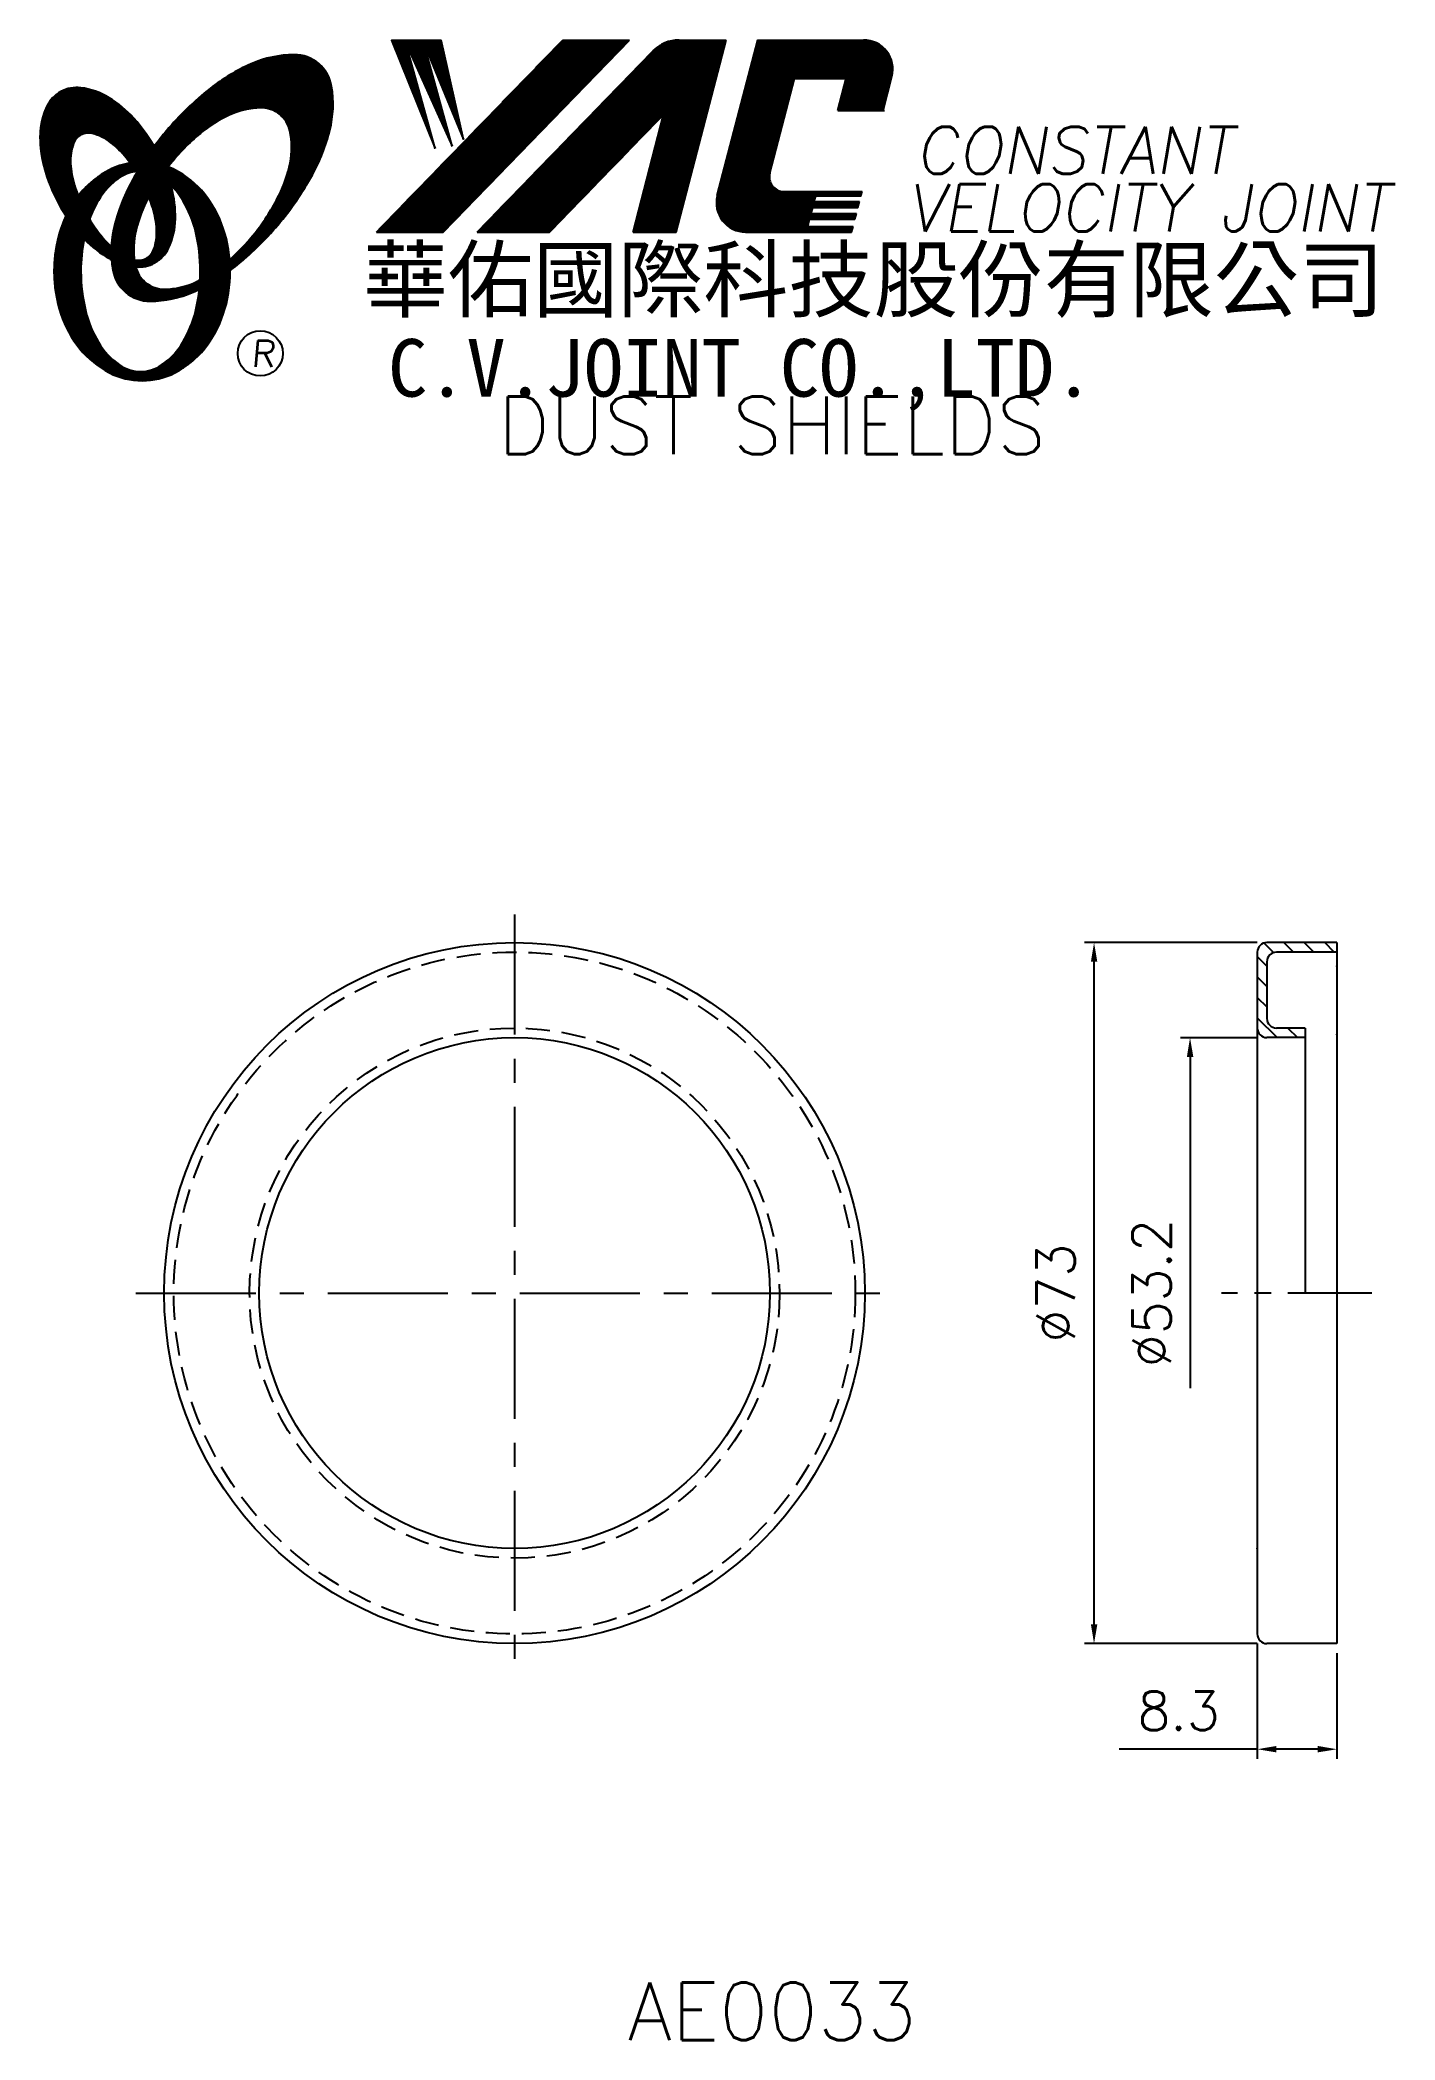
# Model space of a CAD drawing. Extents: x 582 to 723, y 330 to 538.
import ezdxf
from ezdxf.enums import TextEntityAlignment as Align

# ---------------------------------------------------------------- set-up
doc = ezdxf.new("R2010")
doc.units = 0
doc.header["$LTSCALE"] = 10
doc.header["$MEASUREMENT"] = 0
doc.linetypes.add('CENTER', pattern=[2, 1.25, -0.25, 0.25, -0.25])
doc.linetypes.add('HIDDEN', pattern=[0.375, 0.25, -0.125])
doc.layers.get('0').update_dxf_attribs({"linetype": 'CONTINUOUS'})
doc.layers.get('DEFPOINTS').update_dxf_attribs({"linetype": 'CONTINUOUS'})
doc.layers.add('4', color=7, linetype='CONTINUOUS')
doc.styles.add('CHINA', font='KAIU.TTF')
doc.styles.add('ITALICC', font='simplex.shx')
doc.dimstyles.new('STANDARD$0', dxfattribs={"dimtxt": 4, "dimasz": 2, "dimexe": 1, "dimexo": 1, "dimgap": 2, "dimtad": 1, "dimdec": 4, "dimzin": 10, "dimtxsty": 'ITALICC', "dimcen": 2, "dimclrd": 5, "dimclre": 5, "dimclrt": 18, "dimaunit": 1, "dimazin": 3, "dimtp": 0.1, "dimtfac": 0.7, "dimtdec": 4, "dimtmove": 0, "dimatfit": 3, "dimtolj": 1, "dimtzin": 10})
pattern_1 = [(45, (651.743905, 294.513619), (-0.00727476112, 0.00727476112), [])]
pattern_2 = [(45, (483.15336, 330.818028), (-0.00883883476, 0.00883883476), [])]

# ---------------------------------------------------------------- blocks, each defined once
blk = doc.blocks.new('*D4')
at = {"color": 5, "linetype": 'BYBLOCK'}
for p, q in [((709, 434.35), (701, 434.35)), ((702, 432.35), (702, 397.85))]:
    blk.add_line(p, q, dxfattribs=at)
blk.add_solid([(701.67, 432.35), (702.34, 432.35), (702, 434.35)], dxfattribs=at)
at = {"layer": 'DEFPOINTS', "color": 0, "linetype": 'BYBLOCK'}
for p in [(702, 434.35), (710, 434.35), (709, 381.15)]:
    blk.add_point(p, dxfattribs=at)
at = {"color": 18, "linetype": 'BYBLOCK', "insert": (698, 407.75), "char_height": 4, "attachment_point": 5, "rotation": 90, "style": 'ITALICC'}
blk.add_mtext('\\A1;∅53.2', dxfattribs=at)
blk = doc.blocks.new('*D5')
at = {"color": 5, "linetype": 'BYBLOCK'}
for p, q in [((709, 444.25), (691, 444.25)), ((692, 373.25), (692, 442.25)), ((709, 371.25), (691, 371.25))]:
    blk.add_line(p, q, dxfattribs=at)
for points in [[(691.67, 442.25), (692.34, 442.25), (692, 444.25)], [(691.67, 373.25), (692.34, 373.25), (692, 371.25)]]:
    blk.add_solid(points, dxfattribs=at)
at = {"layer": 'DEFPOINTS', "color": 0, "linetype": 'BYBLOCK'}
for p in [(692, 444.25), (710, 444.25), (710, 371.25)]:
    blk.add_point(p, dxfattribs=at)
at = {"color": 18, "linetype": 'BYBLOCK', "insert": (688, 407.75), "char_height": 4, "attachment_point": 5, "rotation": 90, "style": 'ITALICC'}
blk.add_mtext('\\A1;∅73', dxfattribs=at)
blk = doc.blocks.new('*D6')
at = {"color": 5, "linetype": 'BYBLOCK'}
for p, q in [((709, 371.25), (709, 359.25)), ((717.3, 370.25), (717.3, 359.25)), ((709, 360.25), (694.62, 360.25)), ((715.3, 360.25), (711, 360.25))]:
    blk.add_line(p, q, dxfattribs=at)
for points in [[(711, 360.59), (711, 359.92), (709, 360.25)], [(715.3, 360.59), (715.3, 359.92), (717.3, 360.25)]]:
    blk.add_solid(points, dxfattribs=at)
at = {"layer": 'DEFPOINTS', "color": 0, "linetype": 'BYBLOCK'}
for p in [(709, 372.25), (717.3, 371.25), (709, 360.25)]:
    blk.add_point(p, dxfattribs=at)
at = {"color": 18, "linetype": 'BYBLOCK', "insert": (700.81, 364.25), "char_height": 4, "attachment_point": 5, "style": 'ITALICC'}
blk.add_mtext('\\A1;8.3', dxfattribs=at)

msp = doc.modelspace()

# ---------------------------------------------------------------- hatches: boundary and pattern name
at = {"layer": '4', "linetype": 'CONTINUOUS'}
h = msp.add_hatch(dxfattribs=at)
h.set_pattern_fill('ANSI31', color=5, scale=0.1, style=0)
h.set_pattern_definition(pattern_2)
h.paths.add_polyline_path([(643.61207, 538.24901), (636.65476, 538.24901), (617.23815, 518.24525), (624.19546, 518.24525)])
h.paths.add_polyline_path([(647.15896, 530.48344), (643.97858, 518.24525), (648.45957, 518.24525), (653.658, 538.24901), (648.76128, 538.24901, 0.202785967), (646.0272, 537.09259), (627.73307, 518.24525), (635.27998, 518.24525)])
h.paths.add_polyline_path([(660.78606, 534.25059), (666.17978, 534.25059), (665.31076, 530.90658), (670.02758, 530.90658), (670.9443, 534.43414, 0.490800957), (667.9941, 538.24901), (656.95979, 538.24901), (652.75273, 522.06012, 0.490800957), (655.70293, 518.24525), (666.73725, 518.24525), (666.89169, 518.83956), (662.17487, 518.83956), (662.36824, 519.58365), (667.08506, 519.58365), (667.24362, 520.19379), (662.5268, 520.19379), (662.68804, 520.81425), (667.40486, 520.81425), (667.56104, 521.41525), (662.84422, 521.41525), (663.00102, 522.01862), (667.71785, 522.01862), (667.83458, 522.46782), (659.69483, 522.46782, -0.490800957), (658.21973, 524.37525)])
h = msp.add_hatch(dxfattribs=at)
h.set_pattern_fill('ANSI31', color=1, scale=0.1, style=0)
h.set_pattern_definition(pattern_2)
h.paths.add_polyline_path([(623.97013, 538.24901), (618.7928, 538.24901), (623.36356, 526.94527), (620.29763, 537.90325), (625.13237, 527.18093), (622.18436, 537.90325), (626.31157, 527.8879)])
h = msp.add_hatch(dxfattribs=at)
h.set_pattern_fill('ANSI31', color=5, scale=0.082305, style=0)
h.set_pattern_definition([(45, (483.15336, 330.818028), (-0.00727476112, 0.00727476112), [])])
h.paths.add_polyline_path([(605.18883, 531.18653, -0.172879177), (607.13031, 530.52797, -0.172879177), (608.2176, 528.78992, -0.104527385), (608.24538, 525.46172, -0.065680101), (607.07584, 522.05977, -0.051823203), (604.63543, 518.21738, -0.044272532), (601.96046, 515.39104, -0.020203161), (602.01404, 514.25313, 0.006517006), (602.41859, 514.5652, 0.049863361), (606.97202, 518.97826, 0.049863361), (610.56165, 524.20543, 0.063682799), (612.3827, 528.83277, 0.103597411), (612.572, 533.41675, 0.177892575), (611.22339, 535.78702, 0.177892575), (608.661, 536.72035, 0.103597411), (604.1732, 535.7673, 0.063682799), (599.91545, 533.19823, 0.049863361), (595.36203, 528.78517, 0.016070017), (594.09133, 527.17886, -0.007061632), (594.33861, 526.74183, -0.031648676), (595.2912, 524.70525, -0.008069351), (595.72311, 525.26956, -0.051823203), (598.90148, 528.52802, -0.065680101), (601.94341, 530.44837, -0.104527385)])
h.paths.add_polyline_path([(592.11316, 518.02521, -0.065680101), (593.28269, 521.42717, -0.006063428), (593.52663, 521.90218, 0.027613469), (592.7998, 523.49026, 0.017011252), (592.26638, 524.42523, 0.007829282), (591.77239, 523.558, 0.063682799), (589.95135, 518.93066, 0.103597411), (589.76205, 514.34669, 0.177892575), (591.11066, 511.97641, 0.177892575), (593.67305, 511.04308, 0.103597411), (598.16085, 511.99613, 0.008811776), (598.78781, 512.2862, 0.013922709), (598.86514, 513.25601, -0.009086703), (598.41513, 513.03857, -0.104527385), (595.16971, 512.30041, -0.172879177), (593.22823, 512.95897, -0.172879177), (592.14094, 514.69702, -0.104527385)])
h = msp.add_hatch(dxfattribs=at)
h.set_pattern_fill('ANSI31', color=3, scale=0.082305, style=0)
h.set_pattern_definition(pattern_1)
h.paths.add_polyline_path([(589.39233, 532.23737, 0.106488277), (586.45045, 533.27594, 0.158297415), (584.36025, 532.8809, 0.158297415), (582.90092, 531.33321, 0.106488277), (582.1901, 528.29544, 0.071723199), (582.60815, 524.98249, 0.058080454), (584.15313, 521.1671, 0.058080454), (586.53418, 517.80931, 0.071723199), (589.09942, 515.67156, 0.020895977), (589.63961, 515.36957, -0.030777155), (589.6237, 516.74578, -0.042059526), (588.52734, 517.90855, -0.04691039), (586.90818, 520.38969, -0.04691039), (585.7799, 523.12918, -0.060581117), (585.3778, 525.39125, -0.10187153), (585.68942, 527.47945, -0.185892489), (586.46951, 528.37109, -0.185892489), (587.64615, 528.50921, -0.10187153), (589.5438, 527.58367, -0.060581117), (591.18063, 525.9714, -0.04691039), (592.7998, 523.49026, -0.04691039), (593.92808, 520.75077, -0.060581117), (594.33018, 518.4887, -0.10187153), (594.01856, 516.4005, -0.185892489), (593.23847, 515.50886, -0.185892489), (592.06183, 515.37074, -0.002013383), (592.02103, 515.38136, 0.021593804), (592.14094, 514.69702, 0.006477741), (592.15894, 514.61999, 0.14950097), (594.1315, 515.02803, 0.158297415), (595.59083, 516.57572, 0.106488277), (596.30164, 519.61348, 0.071723199), (595.8836, 522.92644, 0.058080454), (594.33861, 526.74183, 0.058080454), (591.95757, 530.09962, 0.071723199)])
h = msp.add_hatch(dxfattribs=at)
h.set_pattern_fill('ANSI31', color=1, scale=0.082305, style=0)
h.set_pattern_definition(pattern_1)
h.paths.add_polyline_path([(590.48595, 523.91392, -0.120168026), (592.17774, 524.56731, 0.016865385), (591.57798, 525.45005, 0.076648372), (589.42176, 524.73113, 0.104809576), (586.3373, 522.21803, 0.005838257), (586.17036, 522.00583, 0.028089978), (586.90818, 520.38969, 0.014237292), (587.35031, 519.60465, -0.045767751), (588.27549, 521.54149, -0.106890197)])
h.paths.add_polyline_path([(586.45458, 514.1593, -0.048711043), (586.78469, 517.53964, -0.007865741), (586.53418, 517.80931, -0.037695478), (584.89831, 519.92807, 0.03042545), (584.37298, 518.62409, 0.080710289), (583.64754, 514.1593, 0.080710289), (584.37298, 509.69451, 0.089265679), (586.3373, 506.10057, 0.104809576), (589.42176, 503.58747, 0.11926607), (592.83095, 502.76253, 0.11926607), (596.24014, 503.58747, 0.104809576), (599.3246, 506.10057, 0.089265679), (601.28892, 509.69451, 0.080710289), (602.01435, 514.1593, 0.080710289), (601.28892, 518.62409, 0.089265679), (599.3246, 522.21803, 0.104809576), (596.24014, 524.73113, 0.025513357), (595.54691, 525.04388, 0.004818181), (595.2912, 524.70525, -0.023722145), (595.83242, 523.1085, -0.065307489), (597.0676, 521.54149, -0.073950765), (598.38005, 518.34376, -0.060532391), (598.8885, 514.1593, -0.060532391), (598.38005, 509.97484, -0.073950765), (597.0676, 506.77711, -0.106890197), (594.85714, 504.40468, -0.153118262), (592.67154, 503.71931, -0.153118262), (590.48595, 504.40468, -0.106890197), (588.27549, 506.77711, -0.073950765), (586.96304, 509.97484, -0.060532391)])
h = msp.add_hatch(dxfattribs=at)
h.set_pattern_fill('ANSI31', color=5, scale=12, angle=90, style=0)
h.set_pattern_definition([(135, (497.6686, 329.563), (-1.06066, -1.06066), [])])
h.paths.add_polyline_path([(714.00248, 434.35492), (714.00248, 435.35492), (711.00248, 435.35492, -0.414213562), (710.00248, 436.35492), (710.00248, 442.25492, -0.414213562), (711.00248, 443.25492), (717.30248, 443.25492), (717.30248, 444.25492), (710.00248, 444.25492, 0.414213562), (709.00248, 443.25492), (709.00248, 435.35492, 0.414213562), (710.00248, 434.35492)])

# ---------------------------------------------------------------- linework, layer by layer
at = {"layer": '4', "color": 5, "linetype": 'CONTINUOUS'}
for p, q in [((617.23815, 518.24525), (636.65476, 538.24901)), ((624.19546, 518.24525), (643.61207, 538.24901)), ((636.65476, 538.24901), (643.61207, 538.24901)), ((648.45957, 518.24525), (653.658, 538.24901)), ((648.76128, 538.24901), (653.658, 538.24901)), ((652.75273, 522.06012), (656.95979, 538.24901)), ((656.95979, 538.24901), (667.9941, 538.24901)), ((627.73307, 518.24525), (646.0272, 537.09259)), ((658.21973, 524.37525), (660.78606, 534.25059)), ((660.78606, 534.25059), (666.17978, 534.25059)), ((665.31076, 530.90658), (666.17978, 534.25059)), ((670.02758, 530.90658), (670.9443, 534.43414)), ((635.27998, 518.24525), (647.15896, 530.48344)), ((643.97858, 518.24525), (647.15896, 530.48344)), ((665.31076, 530.90658), (670.17801, 530.90658)), ((659.69483, 522.46782), (667.83458, 522.46782)), ((662.5268, 520.19379), (662.68804, 520.81425)), ((662.68804, 520.81425), (667.40486, 520.81425)), ((662.84422, 521.41525), (663.00102, 522.01862)), ((662.84422, 521.41525), (667.56104, 521.41525)), ((663.00102, 522.01862), (667.71785, 522.01862)), ((667.40486, 520.81425), (667.56104, 521.41525)), ((667.71785, 522.01862), (667.83458, 522.46782)), ((662.17487, 518.83956), (662.36824, 519.58365)), ((662.17487, 518.83956), (666.89169, 518.83956)), ((662.36824, 519.58365), (667.08506, 519.58365)), ((662.5268, 520.19379), (667.24362, 520.19379)), ((666.73725, 518.24525), (666.89169, 518.83956)), ((667.08506, 519.58365), (667.24362, 520.19379)), ((617.23815, 518.24525), (624.19546, 518.24525)), ((627.73307, 518.24525), (635.27998, 518.24525)), ((643.97858, 518.24525), (648.45957, 518.24525)), ((655.70293, 518.24525), (666.73725, 518.24525))]:
    msp.add_line(p, q, dxfattribs=at)
at = {"layer": '4', "color": 1, "linetype": 'CONTINUOUS'}
for p, q in [((618.7928, 538.24901), (623.36356, 526.94527)), ((618.7928, 538.24901), (623.97013, 538.24901)), ((620.29763, 537.90325), (625.13237, 527.18093)), ((623.36356, 526.94527), (620.29763, 537.90325)), ((622.18436, 537.90325), (626.31157, 527.8879)), ((625.13237, 527.18093), (622.18436, 537.90325)), ((626.31157, 527.8879), (623.97013, 538.24901))]:
    msp.add_line(p, q, dxfattribs=at)
at = {"layer": '4', "color": 5, "linetype": 'CENTER'}
for p, q in [((631.62889, 447.16456), (631.62889, 368.75492)), ((592.18822, 407.75492), (671.06955, 407.75492))]:
    msp.add_line(p, q, dxfattribs=at)
at = {"layer": '4', "color": 7, "linetype": 'CONTINUOUS'}
for p, q in [((717.30248, 444.25492), (710.00248, 444.25492)), ((717.30248, 444.25492), (717.30248, 371.25492)), ((709.00248, 443.25492), (709.00248, 372.25492)), ((710.00248, 442.25492), (710.00248, 436.35492)), ((717.30248, 443.25492), (711.00248, 443.25492)), ((714.00248, 435.35492), (711.00248, 435.35492)), ((714.00248, 435.35492), (714.00248, 407.75492)), ((714.00248, 434.35492), (710.00248, 434.35492)), ((717.30248, 371.25492), (710.00248, 371.25492))]:
    msp.add_line(p, q, dxfattribs=at)
at = {"layer": '4', "color": 5, "linetype": 'CENTER', "ltscale": 0.7}
msp.add_line((720.95248, 407.75492), (705.28734, 407.75492), dxfattribs=at)
at = {"layer": '4', "color": 5, "linetype": 'CONTINUOUS'}
for points in [[(602.01404, 514.25313, 0.006517006), (602.41859, 514.5652, 0.049863361), (606.97202, 518.97826, 0.049863361), (610.56165, 524.20543, 0.063682799), (612.3827, 528.83277, 0.103597411), (612.572, 533.41675, 0.177892575), (611.22339, 535.78702, 0.177892575), (608.661, 536.72035, 0.103597411), (604.1732, 535.7673, 0.063682799), (599.91545, 533.19823, 0.049863361), (595.36203, 528.78517, 0.016070017), (594.09133, 527.17886)], [(601.96046, 515.39104, 0.044272532), (604.63543, 518.21738, 0.051823203), (607.07584, 522.05977, 0.065680101), (608.24538, 525.46172, 0.104527385), (608.2176, 528.78992, 0.172879177), (607.13031, 530.52797, 0.172879177), (605.18883, 531.18653, 0.104527385), (601.94341, 530.44837, 0.065680101), (598.90148, 528.52802, 0.051823203), (595.72311, 525.26956, 0.008069351), (595.2912, 524.70525)], [(592.26638, 524.42523, 0.007829282), (591.77239, 523.558, 0.063682799), (589.95135, 518.93066, 0.103597411), (589.76205, 514.34669, 0.177892575), (591.11066, 511.97641, 0.177892575), (593.67305, 511.04308, 0.103597411), (598.16085, 511.99613, 0.008811776), (598.78781, 512.2862, 0.008811776)], [(593.52663, 521.90218, 0.006063428), (593.28269, 521.42717, 0.065680101), (592.11316, 518.02521, 0.104527385), (592.14094, 514.69702, 0.172879177), (593.22823, 512.95897, 0.172879177), (595.16971, 512.30041, 0.104527385), (598.41513, 513.03857, 0.009086703), (598.86514, 513.25601, 0.009086703)]]:
    msp.add_lwpolyline(points, format="xyb", dxfattribs=at)
at = {"layer": '4', "color": 3, "linetype": 'CONTINUOUS'}
for points in [[(592.15894, 514.61999, 0.14950097), (594.1315, 515.02803, 0.158297415), (595.59083, 516.57572, 0.106488277), (596.30164, 519.61348, 0.071723199), (595.8836, 522.92644, 0.058080454), (594.33861, 526.74183, 0.058080454), (591.95757, 530.09962, 0.071723199), (589.39233, 532.23737, 0.106488277), (586.45045, 533.27594, 0.158297415), (584.36025, 532.8809, 0.158297415), (582.90092, 531.33321, 0.106488277), (582.1901, 528.29544, 0.071723199), (582.60815, 524.98249, 0.058080454), (584.15313, 521.1671, 0.058080454), (586.53418, 517.80931, 0.071723199), (589.09942, 515.67156, 0.020895977), (589.63961, 515.36957, 0.020895977)], [(592.02103, 515.38136, 0.002013383), (592.06183, 515.37074, 0.185892489), (593.23847, 515.50886, 0.185892489), (594.01856, 516.4005, 0.10187153), (594.33018, 518.4887, 0.060581117), (593.92808, 520.75077, 0.04691039), (592.7998, 523.49026, 0.04691039), (591.18063, 525.9714, 0.060581117), (589.5438, 527.58367, 0.10187153), (587.64615, 528.50921, 0.185892489), (586.46951, 528.37109, 0.185892489), (585.68942, 527.47945, 0.10187153), (585.3778, 525.39125, 0.060581117), (585.7799, 523.12918, 0.04691039), (586.90818, 520.38969, 0.04691039), (588.52734, 517.90855, 0.042059526), (589.6237, 516.74578, 0.042059526)]]:
    msp.add_lwpolyline(points, format="xyb", dxfattribs=at)
at = {"layer": '4', "color": 1, "linetype": 'CONTINUOUS'}
for points in [[(584.89831, 519.92807, 0.03042545), (584.37298, 518.62409, 0.080710289), (583.64754, 514.1593, 0.080710289), (584.37298, 509.69451, 0.089265679), (586.3373, 506.10057, 0.104809576), (589.42176, 503.58747, 0.11926607), (592.83095, 502.76253, 0.11926607), (596.24014, 503.58747, 0.104809576), (599.3246, 506.10057, 0.089265679), (601.28892, 509.69451, 0.080710289), (602.01435, 514.1593, 0.080710289), (601.28892, 518.62409, 0.089265679), (599.3246, 522.21803, 0.104809576), (596.24014, 524.73113, 0.025513357), (595.54691, 525.04388, 0.025513357)], [(591.57798, 525.45005, 0.076648372), (589.42176, 524.73113, 0.104809576), (586.3373, 522.21803, 0.005838257), (586.17036, 522.00583, 0.005838257)], [(586.78469, 517.53964, 0.048711043), (586.45458, 514.1593, 0.060532391), (586.96304, 509.97484, 0.073950765), (588.27549, 506.77711, 0.106890197), (590.48595, 504.40468, 0.153118262), (592.67154, 503.71931, 0.153118262), (594.85714, 504.40468, 0.106890197), (597.0676, 506.77711, 0.073950765), (598.38005, 509.97484, 0.060532391), (598.8885, 514.1593, 0.060532391), (598.38005, 518.34376, 0.073950765), (597.0676, 521.54149, 0.065307489), (595.83242, 523.1085)], [(592.17774, 524.56731, 0.120168026), (590.48595, 523.91392, 0.106890197), (588.27549, 521.54149, 0.045767751), (587.35031, 519.60465, 0.045767751)]]:
    msp.add_lwpolyline(points, format="xyb", dxfattribs=at)
at = {"layer": '4', "color": 5, "linetype": 'CONTINUOUS'}
msp.add_circle((605.13519, 505.61358), 2.35282, dxfattribs=at)
at = {"layer": '4', "color": 7, "linetype": 'CONTINUOUS'}
for radius in [36.5, 26.6]:
    msp.add_circle((631.62889, 407.75492), radius, dxfattribs=at)
at = {"layer": '4', "color": 5, "linetype": 'HIDDEN'}
for radius in [35.5, 27.6]:
    msp.add_circle((631.62889, 407.75492), radius, dxfattribs=at)
at = {"layer": '4', "color": 5, "linetype": 'CONTINUOUS'}
for centre, radius, start, end in [((648.76128, 534.43877), 3.81024, 90, 135.8533387), ((667.9941, 535.20082), 3.04819, 345.4326059, 90), ((659.69483, 523.99191), 1.5241, 165.4326059, 270), ((655.70293, 521.29344), 3.04819, 165.4326059, 270)]:
    msp.add_arc(centre, radius, start, end, dxfattribs=at)
at = {"layer": '4', "color": 7, "linetype": 'CONTINUOUS'}
for centre, start, end in [((710.00248, 443.25492), 90, 180), ((711.00248, 442.25492), 90, 180), ((710.00248, 435.35492), 180, 270), ((711.00248, 436.35492), 180, 270), ((710.00248, 372.25492), 180, 270)]:
    msp.add_arc(centre, 1, start, end, dxfattribs=at)
for p in [(717.30248, 441.78492), (709.00248, 434.35492), (717.30248, 434.69492), (717.30248, 434.69492), (709.00248, 381.15492)]:
    msp.add_point(p, dxfattribs=at)

# ---------------------------------------------------------------- texts
at = {"layer": '4', "color": 5, "linetype": 'CONTINUOUS', "style": 'ITALICC'}
for s, height, oblique, p in [('CONSTANT', 4.9, 10, (673.38696, 524.31572)), ('VELOCITY JOINT', 4.9, 10, (672.50874, 518.32034)), ('R', 2.75625, 5, (604.1765, 504.20398))]:
    msp.add_text(s, height=height, dxfattribs=dict(at, oblique=oblique)).set_placement(p)
at = {"layer": '4', "color": 7, "linetype": 'CONTINUOUS', "style": 'CHINA'}
for s, height, p in [('華佑國際科技股份有限公司', 6.5, (615.82479, 510.0554)), ('C.V.JOINT CO.,LTD.', 6, (618.45343, 501.10919))]:
    msp.add_text(s, height=height, dxfattribs=at).set_placement(p)
at = {"layer": '4', "color": 18, "linetype": 'CONTINUOUS', "style": 'ITALICC'}
for s, p in [('DUST SHIELDS', (658.45615, 495.11636)), ('AE0033', (658.45615, 329.96897))]:
    msp.add_text(s, height=6, dxfattribs=at).set_placement(p, align=Align.CENTER)

# ---------------------------------------------------------------- dimensions: what is measured, and where the dimension line sits
at = {"layer": '4', "color": 7, "linetype": 'CONTINUOUS'}
dim = msp.add_linear_dim(base=(692.00251, 444.25492), p1=(710.00248, 371.25492), p2=(710.00248, 444.25492), angle=90, text='%%C73', dimstyle='STANDARD$0', dxfattribs=at)
dim.commit()
dim.dimension.update_dxf_attribs({"geometry": '*D5', "text_midpoint": (688.00251, 407.75492)})
dim = msp.add_linear_dim(base=(702.00247, 434.35492), p1=(709.00248, 381.15492), p2=(710.00248, 434.35492), angle=90, text='%%C53.2', dimstyle='STANDARD$0', override={"dimcen": -2, "dimse1": 1, "dimsd1": 1}, dxfattribs=at)
dim.commit()
dim.dimension.update_dxf_attribs({"geometry": '*D4', "text_midpoint": (698.00247, 407.75492)})
dim = msp.add_linear_dim(base=(709.00248, 360.2549), p1=(717.30248, 371.25492), p2=(709.00248, 372.25492), text='8.3', dimstyle='STANDARD$0', dxfattribs=at)
dim.commit()
dim.dimension.update_dxf_attribs({"geometry": '*D6', "text_midpoint": (700.812, 364.2549)})

doc.saveas('drawing.dxf')
